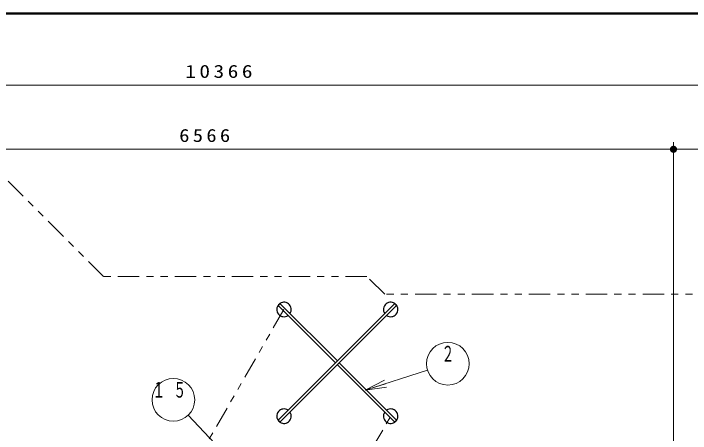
# Model space of a CAD drawing. Units: millimetres on the paper, scale 1:50. Extents: x -507 to 0, y -594 to 257.
# Drawn here: x -267.6 to -172.4, y 198 to 257 of the extents above; entities that cross this region are included whole.
import ezdxf
from ezdxf.enums import TextEntityAlignment as Align

# ---------------------------------------------------------------- set-up
doc = ezdxf.new("R2010")
doc.units = ezdxf.units.MM
doc.linetypes.add('USER3', pattern=[8, 3, -1, 1, -1, 1, -1])
doc.layers.add('1_50', color=7, linetype='Continuous', lineweight=25)
doc.layers.add('NAKAMURA図枠', color=7, linetype='Continuous', lineweight=13)
doc.styles.add('ＭＳ ゴシック', font='')
doc.styles.get('ＭＳ ゴシック').set_extended_font_data('MS Gothic')

# ---------------------------------------------------------------- blocks, each defined once
blk = doc.blocks.new('filled_dot')
at = {"color": 0, "linetype": 'Continuous', "lineweight": -2, "const_width": 1.25}
blk.add_lwpolyline([(-0.625, 0, 1), (0.625, 0, 1)], format="xyb", close=True, dxfattribs=at)

msp = doc.modelspace()

# ---------------------------------------------------------------- linework, layer by layer
at = {"layer": '1_50', "lineweight": 13}
for p, q in [((-342.146, 246.929), (-134.825, 246.929)), ((-174.825, 182.131), (-174.825, 238.918)), ((-306.146, 237.918), (-174.825, 237.918)), ((-174.825, 237.918), (-134.825, 237.918)), ((-218.168, 204.049), (-209.392, 206.863)), ((-218.168, 204.049), (-215.464, 205.441)), ((-218.168, 204.049), (-215.312, 204.965)), ((-215.159, 204.489), (-218.168, 204.049)), ((-236.881, 194.038), (-243.06, 200.534))]:
    msp.add_line(p, q, dxfattribs=at)
at = {"layer": '1_50', "linetype": 'USER3', "lineweight": 13}
for p, q in [((-254.936, 220.022), (-268.817, 233.903)), ((-217.912, 220.022), (-254.936, 220.022)), ((-215.421, 217.531), (-217.912, 220.022)), ((-160.148, 217.531), (-215.421, 217.531)), ((-229.576, 215.398), (-248.205, 183.131)), ((-233.205, 168.131), (-214.576, 200.398))]:
    msp.add_line(p, q, dxfattribs=at)
at = {"layer": '1_50'}
for p, q in [((-214.085, 216.157), (-230.335, 199.908)), ((-230.207, 216.157), (-230.335, 216.03)), ((-230.066, 216.157), (-222.076, 208.167)), ((-213.817, 216.03), (-213.944, 216.157)), ((-230.335, 215.889), (-222.344, 207.898)), ((-213.817, 215.889), (-230.066, 199.639)), ((-222.076, 207.63), (-214.085, 199.639)), ((-221.807, 207.898), (-213.817, 199.908)), ((-230.335, 199.767), (-230.207, 199.639)), ((-213.944, 199.639), (-213.817, 199.767))]:
    msp.add_line(p, q, dxfattribs=at)
at = {"layer": '1_50', "lineweight": 13}
for centre in [(-206.535, 207.779), (-245.128, 202.707)]:
    msp.add_circle(centre, 3, dxfattribs=at)
at = {"layer": '1_50'}
for centre, radius, start, end in [((-229.576, 215.398), 1.016, 325.77822, 304.22178), ((-230.264, 215.959), 0.1, 135, 225), ((-230.137, 216.087), 0.1, 45, 135), ((-214.576, 215.398), 1.016, 235.77822, 214.22178), ((-214.015, 216.087), 0.1, 45, 135), ((-213.887, 215.959), 0.1, 315, 45), ((-229.576, 200.398), 1.016, 55.77822, 34.22178), ((-214.576, 200.398), 1.016, 145.77822, 124.22178), ((-230.264, 199.837), 0.1, 135, 225), ((-213.887, 199.837), 0.1, 315, 45), ((-230.137, 199.71), 0.1, 225, 315), ((-214.015, 199.71), 0.1, 225, 315)]:
    msp.add_arc(centre, radius, start, end, dxfattribs=at)
at = {"layer": 'NAKAMURA図枠', "lineweight": 50}
msp.add_line((0, 257), (-365, 257), dxfattribs=at)

# ---------------------------------------------------------------- block references
at = {"layer": '1_50', "lineweight": 13, "xscale": 0.4, "yscale": 0.4, "rotation": 180}
msp.add_blockref('filled_dot', (-174.825, 237.918), dxfattribs=at)
at = {"layer": '1_50', "lineweight": 13, "xscale": 0.4, "yscale": 0.4}
msp.add_blockref('filled_dot', (-174.825, 237.918), dxfattribs=at)

# ---------------------------------------------------------------- texts
at = {"layer": '1_50', "style": 'ＭＳ ゴシック', "width": 0.6}
msp.add_text('２', height=2.199, dxfattribs=at).set_placement((-206.535, 210.279), align=Align.TOP_CENTER)
at = {"layer": '1_50', "style": 'ＭＳ ゴシック'}
for s, insert, char_height, attachment_point in [('\\T1.33;\\W1.2;10366', (-238.486, 247.929), 1.833, 8), ('\\T1.33;\\W1.15;6566', (-240.486, 238.918), 1.833, 8), ('\\T1.64;\\W0.6;１５', (-245.128, 205.207), 2.199, 2)]:
    msp.add_mtext(s, dxfattribs=dict(at, insert=insert, char_height=char_height, attachment_point=attachment_point))

doc.saveas('drawing.dxf')
